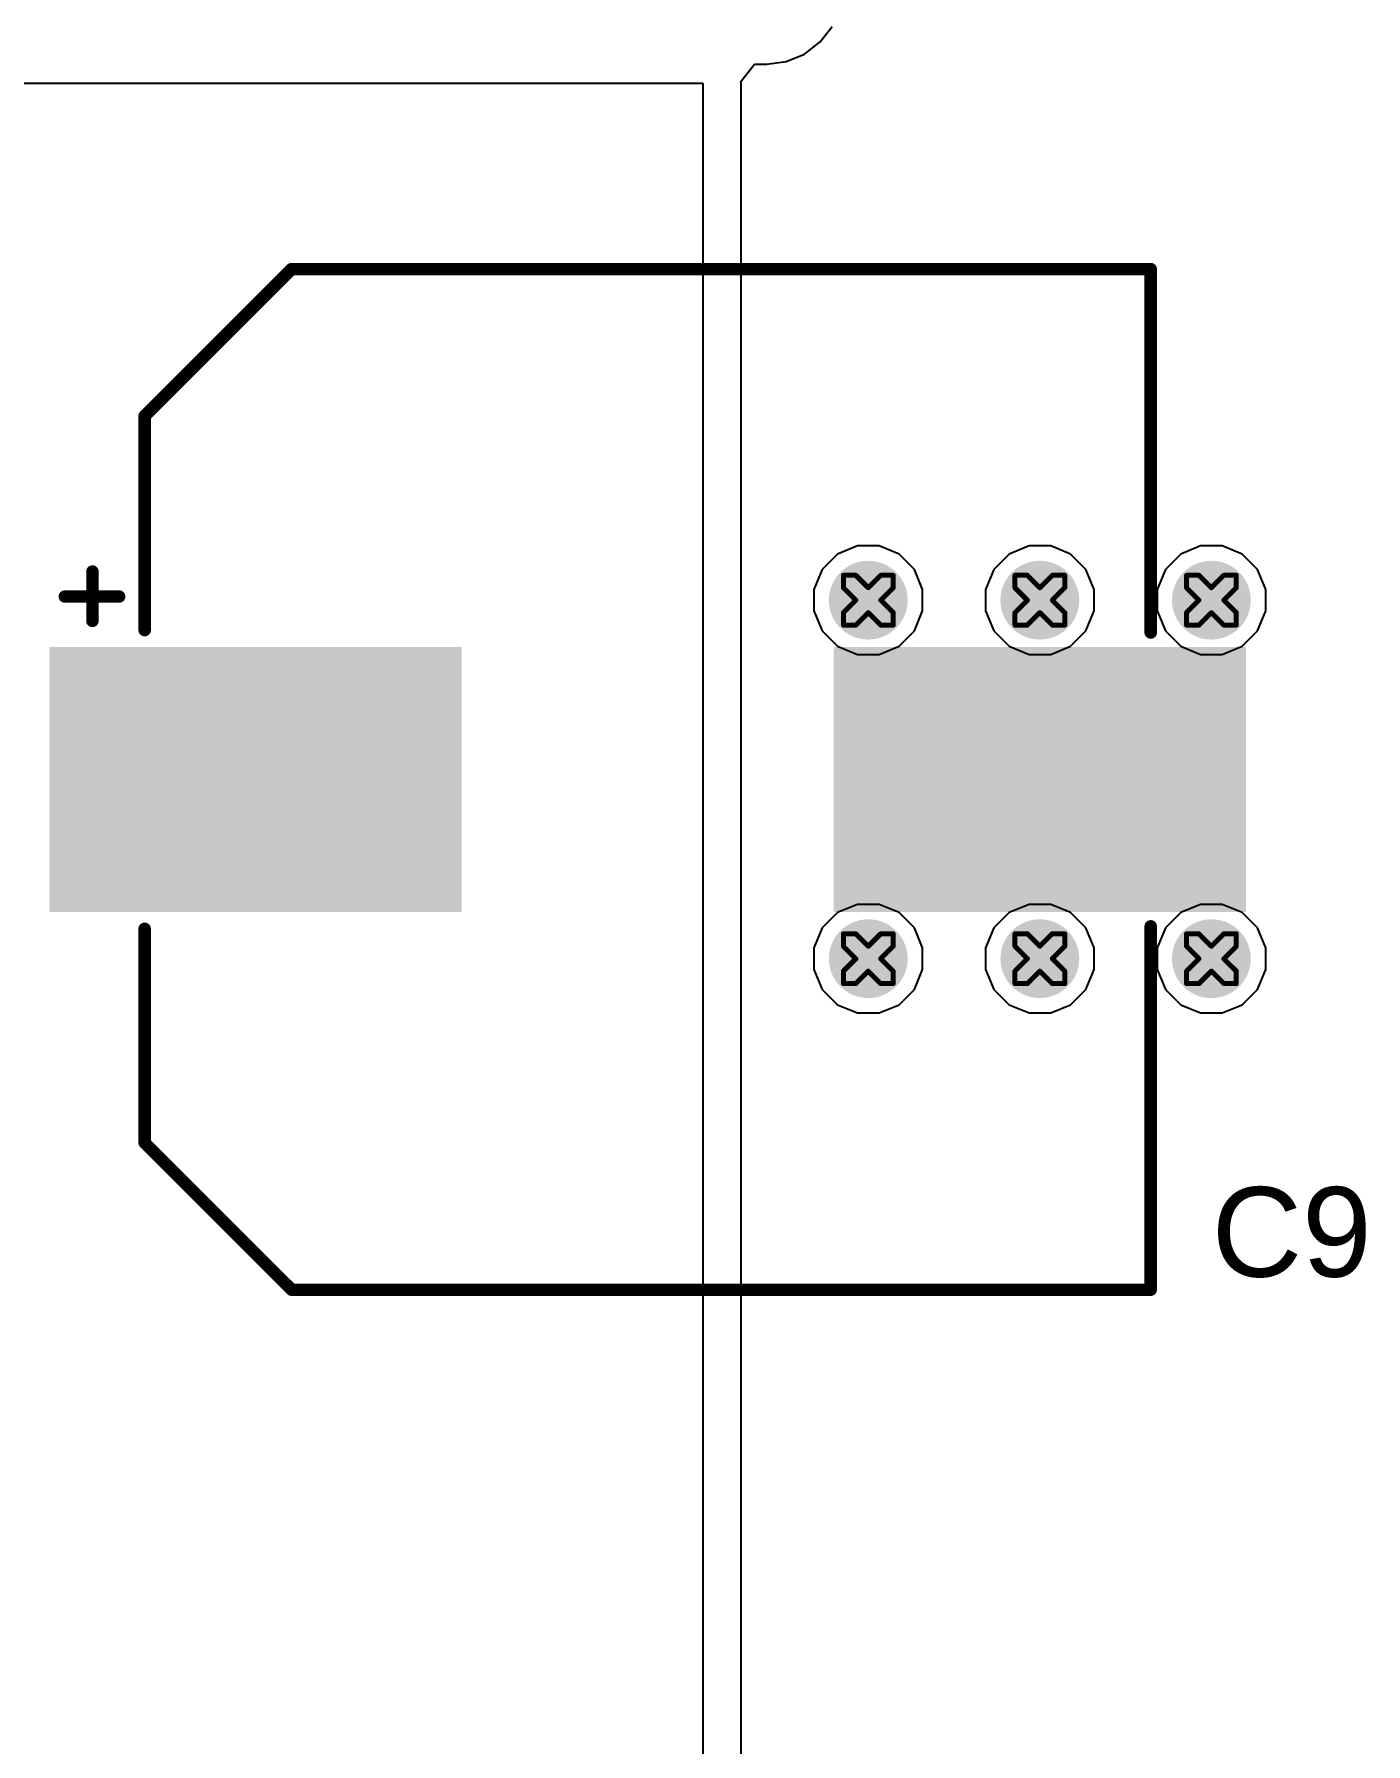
# Model space of a CAD drawing. Header units: inches. Extents: x 0 to 5379, y 0 to 5429.
# Drawn here: x 321.63 to 335.21, y 37.08 to 54.53 of the extents above; entities that cross this region are included whole.
import ezdxf

# ---------------------------------------------------------------- set-up
doc = ezdxf.new("R2010")
doc.units = ezdxf.units.IN
for name, color, linetype in [('Bottom Layer', 5, 'Continuous'), ('Bottom Solder', 6, 'Continuous'), ('Drill Drawing', 1, 'Continuous'), ('GND01', 16, 'Continuous'), ('GND02', 76, 'Continuous'), ('PWR', 156, 'Continuous'), ('SIG 01', 90, 'Continuous'), ('Top Layer', 1, 'Continuous'), ('Top Overlay', 2, 'Continuous'), ('Top Paste', 8, 'Continuous'), ('Top Solder', 216, 'Continuous'), ('Via Holes', 16, 'Continuous')]:
    doc.layers.add(name, color=color, linetype=linetype)
doc.styles.add('Arial', font='', dxfattribs={"height": 0.2})
doc.styles.get('Arial').set_extended_font_data('Arial')

# ---------------------------------------------------------------- blocks, each defined once
blk = doc.blocks.new('UCD_220_F_10__D___1093')
at = {"layer": 'Top Layer'}
for points in [[(-6, 1.25), (-2, 1.25), (-2, -1.25), (-6, -1.25)], [(2, 1.25), (6, 1.25), (6, -1.25), (2, -1.25)]]:
    blk.add_hatch(color=1, dxfattribs=at).paths.add_polyline_path(points)
at = {"layer": 'Top Paste'}
for points in [[(-6, 1.25), (-2, 1.25), (-2, -1.25), (-6, -1.25)], [(2, 1.25), (6, 1.25), (6, -1.25), (2, -1.25)]]:
    blk.add_hatch(color=8, dxfattribs=at).paths.add_polyline_path(points)
at = {"layer": 'Top Solder'}
for points in [[(-6.102, 1.352), (-1.898, 1.352), (-1.898, -1.352), (-6.102, -1.352)], [(1.898, 1.352), (6.102, 1.352), (6.102, -1.352), (1.898, -1.352)]]:
    blk.add_hatch(color=216, dxfattribs=at).paths.add_polyline_path(points)
at = {"layer": 'Top Overlay'}
for points in [[(-5.131, 3.708, 0.127, 0.127, 0), (-3.632, 5.207, 0.127, 0.127, 0)], [(-3.632, 5.207, 0.127, 0.127, 0), (5.131, 5.207, 0.127, 0.127, 0)], [(5.131, 1.499, 0.127, 0.127, 0), (5.131, 5.207, 0.127, 0.127, 0)], [(-5.131, 1.524, 0.127, 0.127, 0), (-5.131, 3.708, 0.127, 0.127, 0)], [(-5.664, 1.618, 0.127, 0.127, 0), (-5.664, 2.121, 0.127, 0.127, 0)], [(-5.946, 1.866, 0.127, 0.127, 0), (-5.392, 1.866, 0.127, 0.127, 0)], [(-5.131, -3.708, 0.127, 0.127, 0), (-5.131, -1.524, 0.127, 0.127, 0)], [(5.131, -5.207, 0.127, 0.127, 0), (5.131, -1.499, 0.127, 0.127, 0)], [(-5.131, -3.708, 0.127, 0.127, 0), (-3.632, -5.207, 0.127, 0.127, 0)], [(-3.632, -5.207, 0.127, 0.127, 0), (5.131, -5.207, 0.127, 0.127, 0)]]:
    blk.add_lwpolyline(points, format="xyseb", dxfattribs=at)
for points in [[(-3.664, 5.207, 0.0635, 0.0635, 1), (-3.6, 5.207, 0.0635, 0.0635, 1)], [(-3.664, 5.207, 0.0635, 0.0635, 1), (-3.6, 5.207, 0.0635, 0.0635, 1)], [(5.099, 5.207, 0.0635, 0.0635, 1), (5.163, 5.207, 0.0635, 0.0635, 1)], [(5.099, 5.207, 0.0635, 0.0635, 1), (5.163, 5.207, 0.0635, 0.0635, 1)], [(-5.163, 3.708, 0.0635, 0.0635, 1), (-5.099, 3.708, 0.0635, 0.0635, 1)], [(-5.163, 3.708, 0.0635, 0.0635, 1), (-5.099, 3.708, 0.0635, 0.0635, 1)], [(-5.696, 2.121, 0.0635, 0.0635, 1), (-5.632, 2.121, 0.0635, 0.0635, 1)], [(-5.977, 1.866, 0.0635, 0.0635, 1), (-5.914, 1.866, 0.0635, 0.0635, 1)], [(-5.424, 1.866, 0.0635, 0.0635, 1), (-5.36, 1.866, 0.0635, 0.0635, 1)], [(-5.696, 1.618, 0.0635, 0.0635, 1), (-5.632, 1.618, 0.0635, 0.0635, 1)], [(-5.163, 1.524, 0.0635, 0.0635, 1), (-5.099, 1.524, 0.0635, 0.0635, 1)], [(5.099, 1.499, 0.0635, 0.0635, 1), (5.163, 1.499, 0.0635, 0.0635, 1)], [(-5.163, -1.524, 0.0635, 0.0635, 1), (-5.099, -1.524, 0.0635, 0.0635, 1)], [(5.099, -1.499, 0.0635, 0.0635, 1), (5.163, -1.499, 0.0635, 0.0635, 1)], [(-5.163, -3.708, 0.0635, 0.0635, 1), (-5.099, -3.708, 0.0635, 0.0635, 1)], [(-5.163, -3.708, 0.0635, 0.0635, 1), (-5.099, -3.708, 0.0635, 0.0635, 1)], [(-3.664, -5.207, 0.0635, 0.0635, 1), (-3.6, -5.207, 0.0635, 0.0635, 1)], [(-3.664, -5.207, 0.0635, 0.0635, 1), (-3.6, -5.207, 0.0635, 0.0635, 1)], [(5.099, -5.207, 0.0635, 0.0635, 1), (5.163, -5.207, 0.0635, 0.0635, 1)], [(5.099, -5.207, 0.0635, 0.0635, 1), (5.163, -5.207, 0.0635, 0.0635, 1)]]:
    blk.add_lwpolyline(points, format="xyseb", close=True, dxfattribs=at)

msp = doc.modelspace()

# ---------------------------------------------------------------- hatches: boundary and pattern name
at = {"layer": 'Bottom Layer'}
h = msp.add_hatch(color=5, dxfattribs=at)
edge = h.paths.add_edge_path()
edge.add_arc((330.133, 48.752), 0.3, 0, 360)
h = msp.add_hatch(color=5, dxfattribs=at)
edge = h.paths.add_edge_path()
edge.add_arc((331.883, 48.752), 0.3, 0, 360)
h = msp.add_hatch(color=5, dxfattribs=at)
edge = h.paths.add_edge_path()
edge.add_arc((333.633, 48.752), 0.3, 0, 360)
h = msp.add_hatch(color=5, dxfattribs=at)
edge = h.paths.add_edge_path()
edge.add_arc((330.133, 45.094), 0.3, 0, 360)
h = msp.add_hatch(color=5, dxfattribs=at)
edge = h.paths.add_edge_path()
edge.add_arc((331.883, 45.094), 0.3, 0, 360)
h = msp.add_hatch(color=5, dxfattribs=at)
edge = h.paths.add_edge_path()
edge.add_arc((333.633, 45.094), 0.3, 0, 360)
at = {"layer": 'Bottom Solder'}
h = msp.add_hatch(color=6, dxfattribs=at)
edge = h.paths.add_edge_path()
edge.add_arc((330.133, 48.752), 0.402, 0, 360)
h = msp.add_hatch(color=6, dxfattribs=at)
edge = h.paths.add_edge_path()
edge.add_arc((331.883, 48.752), 0.402, 0, 360)
h = msp.add_hatch(color=6, dxfattribs=at)
edge = h.paths.add_edge_path()
edge.add_arc((333.633, 48.752), 0.402, 0, 360)
h = msp.add_hatch(color=6, dxfattribs=at)
edge = h.paths.add_edge_path()
edge.add_arc((330.133, 45.094), 0.402, 0, 360)
h = msp.add_hatch(color=6, dxfattribs=at)
edge = h.paths.add_edge_path()
edge.add_arc((331.883, 45.094), 0.402, 0, 360)
h = msp.add_hatch(color=6, dxfattribs=at)
edge = h.paths.add_edge_path()
edge.add_arc((333.633, 45.094), 0.402, 0, 360)
at = {"layer": 'GND01'}
h = msp.add_hatch(color=16, dxfattribs=at)
edge = h.paths.add_edge_path()
edge.add_arc((330.133, 48.752), 0.3, 0, 360)
h = msp.add_hatch(color=16, dxfattribs=at)
edge = h.paths.add_edge_path()
edge.add_arc((331.883, 48.752), 0.3, 0, 360)
h = msp.add_hatch(color=16, dxfattribs=at)
edge = h.paths.add_edge_path()
edge.add_arc((333.633, 48.752), 0.3, 0, 360)
h = msp.add_hatch(color=16, dxfattribs=at)
edge = h.paths.add_edge_path()
edge.add_arc((330.133, 45.094), 0.3, 0, 360)
h = msp.add_hatch(color=16, dxfattribs=at)
edge = h.paths.add_edge_path()
edge.add_arc((331.883, 45.094), 0.3, 0, 360)
h = msp.add_hatch(color=16, dxfattribs=at)
edge = h.paths.add_edge_path()
edge.add_arc((333.633, 45.094), 0.3, 0, 360)
at = {"layer": 'GND02'}
h = msp.add_hatch(color=76, dxfattribs=at)
edge = h.paths.add_edge_path()
edge.add_arc((330.133, 48.752), 0.3, 0, 360)
h = msp.add_hatch(color=76, dxfattribs=at)
edge = h.paths.add_edge_path()
edge.add_arc((331.883, 48.752), 0.3, 0, 360)
h = msp.add_hatch(color=76, dxfattribs=at)
edge = h.paths.add_edge_path()
edge.add_arc((333.633, 48.752), 0.3, 0, 360)
h = msp.add_hatch(color=76, dxfattribs=at)
edge = h.paths.add_edge_path()
edge.add_arc((330.133, 45.094), 0.3, 0, 360)
h = msp.add_hatch(color=76, dxfattribs=at)
edge = h.paths.add_edge_path()
edge.add_arc((331.883, 45.094), 0.3, 0, 360)
h = msp.add_hatch(color=76, dxfattribs=at)
edge = h.paths.add_edge_path()
edge.add_arc((333.633, 45.094), 0.3, 0, 360)
at = {"layer": 'PWR'}
h = msp.add_hatch(color=156, dxfattribs=at)
edge = h.paths.add_edge_path()
edge.add_arc((330.133, 48.752), 0.3, 0, 360)
h = msp.add_hatch(color=156, dxfattribs=at)
edge = h.paths.add_edge_path()
edge.add_arc((331.883, 48.752), 0.3, 0, 360)
h = msp.add_hatch(color=156, dxfattribs=at)
edge = h.paths.add_edge_path()
edge.add_arc((333.633, 48.752), 0.3, 0, 360)
h = msp.add_hatch(color=156, dxfattribs=at)
edge = h.paths.add_edge_path()
edge.add_arc((330.133, 45.094), 0.3, 0, 360)
h = msp.add_hatch(color=156, dxfattribs=at)
edge = h.paths.add_edge_path()
edge.add_arc((331.883, 45.094), 0.3, 0, 360)
h = msp.add_hatch(color=156, dxfattribs=at)
edge = h.paths.add_edge_path()
edge.add_arc((333.633, 45.094), 0.3, 0, 360)
at = {"layer": 'SIG 01'}
h = msp.add_hatch(color=90, dxfattribs=at)
edge = h.paths.add_edge_path()
edge.add_arc((330.133, 48.752), 0.3, 0, 360)
h = msp.add_hatch(color=90, dxfattribs=at)
edge = h.paths.add_edge_path()
edge.add_arc((331.883, 48.752), 0.3, 0, 360)
h = msp.add_hatch(color=90, dxfattribs=at)
edge = h.paths.add_edge_path()
edge.add_arc((333.633, 48.752), 0.3, 0, 360)
h = msp.add_hatch(color=90, dxfattribs=at)
edge = h.paths.add_edge_path()
edge.add_arc((330.133, 45.094), 0.3, 0, 360)
h = msp.add_hatch(color=90, dxfattribs=at)
edge = h.paths.add_edge_path()
edge.add_arc((331.883, 45.094), 0.3, 0, 360)
h = msp.add_hatch(color=90, dxfattribs=at)
edge = h.paths.add_edge_path()
edge.add_arc((333.633, 45.094), 0.3, 0, 360)
at = {"layer": 'Top Layer'}
h = msp.add_hatch(color=1, dxfattribs=at)
edge = h.paths.add_edge_path()
edge.add_arc((330.133, 48.752), 0.3, 0, 360)
h = msp.add_hatch(color=1, dxfattribs=at)
edge = h.paths.add_edge_path()
edge.add_arc((331.883, 48.752), 0.3, 0, 360)
h = msp.add_hatch(color=1, dxfattribs=at)
edge = h.paths.add_edge_path()
edge.add_arc((333.633, 48.752), 0.3, 0, 360)
h = msp.add_hatch(color=1, dxfattribs=at)
edge = h.paths.add_edge_path()
edge.add_arc((330.133, 45.094), 0.3, 0, 360)
h = msp.add_hatch(color=1, dxfattribs=at)
edge = h.paths.add_edge_path()
edge.add_arc((331.883, 45.094), 0.3, 0, 360)
h = msp.add_hatch(color=1, dxfattribs=at)
edge = h.paths.add_edge_path()
edge.add_arc((333.633, 45.094), 0.3, 0, 360)
at = {"layer": 'Top Solder'}
h = msp.add_hatch(color=216, dxfattribs=at)
edge = h.paths.add_edge_path()
edge.add_arc((330.133, 48.752), 0.402, 0, 360)
h = msp.add_hatch(color=216, dxfattribs=at)
edge = h.paths.add_edge_path()
edge.add_arc((331.883, 48.752), 0.402, 0, 360)
h = msp.add_hatch(color=216, dxfattribs=at)
edge = h.paths.add_edge_path()
edge.add_arc((333.633, 48.752), 0.402, 0, 360)
h = msp.add_hatch(color=216, dxfattribs=at)
edge = h.paths.add_edge_path()
edge.add_arc((330.133, 45.094), 0.402, 0, 360)
h = msp.add_hatch(color=216, dxfattribs=at)
edge = h.paths.add_edge_path()
edge.add_arc((331.883, 45.094), 0.402, 0, 360)
h = msp.add_hatch(color=216, dxfattribs=at)
edge = h.paths.add_edge_path()
edge.add_arc((333.633, 45.094), 0.402, 0, 360)
at = {"layer": 'Via Holes'}
h = msp.add_hatch(color=7, dxfattribs=at)
edge = h.paths.add_edge_path()
edge.add_arc((330.133, 48.752), 0.15, 0, 360)
h = msp.add_hatch(color=7, dxfattribs=at)
edge = h.paths.add_edge_path()
edge.add_arc((331.883, 48.752), 0.15, 0, 360)
h = msp.add_hatch(color=7, dxfattribs=at)
edge = h.paths.add_edge_path()
edge.add_arc((333.633, 48.752), 0.15, 0, 360)
h = msp.add_hatch(color=7, dxfattribs=at)
edge = h.paths.add_edge_path()
edge.add_arc((330.133, 45.094), 0.15, 0, 360)
h = msp.add_hatch(color=7, dxfattribs=at)
edge = h.paths.add_edge_path()
edge.add_arc((331.883, 45.094), 0.15, 0, 360)
h = msp.add_hatch(color=7, dxfattribs=at)
edge = h.paths.add_edge_path()
edge.add_arc((333.633, 45.094), 0.15, 0, 360)

# ---------------------------------------------------------------- linework, layer by layer
at = {"layer": 'Drill Drawing'}
for points in [[(329.879, 48.879, 0.0508, 0.0508, 0), (329.879, 49.006, 0.0508, 0.0508, 0)], [(329.879, 49.006, 0.0508, 0.0508, 0), (330.006, 49.006, 0.0508, 0.0508, 0)], [(330.006, 49.006, 0.0508, 0.0508, 0), (330.133, 48.879, 0.0508, 0.0508, 0)], [(330.133, 48.879, 0.0508, 0.0508, 0), (330.26, 49.006, 0.0508, 0.0508, 0)], [(330.26, 49.006, 0.0508, 0.0508, 0), (330.387, 49.006, 0.0508, 0.0508, 0)], [(330.387, 48.879, 0.0508, 0.0508, 0), (330.387, 49.006, 0.0508, 0.0508, 0)], [(331.629, 48.879, 0.0508, 0.0508, 0), (331.629, 49.006, 0.0508, 0.0508, 0)], [(331.629, 49.006, 0.0508, 0.0508, 0), (331.756, 49.006, 0.0508, 0.0508, 0)], [(331.756, 49.006, 0.0508, 0.0508, 0), (331.883, 48.879, 0.0508, 0.0508, 0)], [(331.883, 48.879, 0.0508, 0.0508, 0), (332.01, 49.006, 0.0508, 0.0508, 0)], [(332.01, 49.006, 0.0508, 0.0508, 0), (332.137, 49.006, 0.0508, 0.0508, 0)], [(332.137, 48.879, 0.0508, 0.0508, 0), (332.137, 49.006, 0.0508, 0.0508, 0)], [(333.379, 48.879, 0.0508, 0.0508, 0), (333.379, 49.006, 0.0508, 0.0508, 0)], [(333.379, 49.006, 0.0508, 0.0508, 0), (333.506, 49.006, 0.0508, 0.0508, 0)], [(333.506, 49.006, 0.0508, 0.0508, 0), (333.633, 48.879, 0.0508, 0.0508, 0)], [(333.633, 48.879, 0.0508, 0.0508, 0), (333.76, 49.006, 0.0508, 0.0508, 0)], [(333.76, 49.006, 0.0508, 0.0508, 0), (333.887, 49.006, 0.0508, 0.0508, 0)], [(333.887, 48.879, 0.0508, 0.0508, 0), (333.887, 49.006, 0.0508, 0.0508, 0)], [(329.879, 48.879, 0.0508, 0.0508, 0), (330.006, 48.752, 0.0508, 0.0508, 0)], [(330.26, 48.752, 0.0508, 0.0508, 0), (330.387, 48.879, 0.0508, 0.0508, 0)], [(331.629, 48.879, 0.0508, 0.0508, 0), (331.756, 48.752, 0.0508, 0.0508, 0)], [(332.01, 48.752, 0.0508, 0.0508, 0), (332.137, 48.879, 0.0508, 0.0508, 0)], [(333.379, 48.879, 0.0508, 0.0508, 0), (333.506, 48.752, 0.0508, 0.0508, 0)], [(333.76, 48.752, 0.0508, 0.0508, 0), (333.887, 48.879, 0.0508, 0.0508, 0)], [(329.879, 48.625, 0.0508, 0.0508, 0), (330.006, 48.752, 0.0508, 0.0508, 0)], [(330.26, 48.752, 0.0508, 0.0508, 0), (330.387, 48.625, 0.0508, 0.0508, 0)], [(331.629, 48.625, 0.0508, 0.0508, 0), (331.756, 48.752, 0.0508, 0.0508, 0)], [(332.01, 48.752, 0.0508, 0.0508, 0), (332.137, 48.625, 0.0508, 0.0508, 0)], [(333.379, 48.625, 0.0508, 0.0508, 0), (333.506, 48.752, 0.0508, 0.0508, 0)], [(333.76, 48.752, 0.0508, 0.0508, 0), (333.887, 48.625, 0.0508, 0.0508, 0)], [(329.879, 48.498, 0.0508, 0.0508, 0), (329.879, 48.625, 0.0508, 0.0508, 0)], [(329.879, 48.498, 0.0508, 0.0508, 0), (330.006, 48.498, 0.0508, 0.0508, 0)], [(330.006, 48.498, 0.0508, 0.0508, 0), (330.133, 48.625, 0.0508, 0.0508, 0)], [(330.133, 48.625, 0.0508, 0.0508, 0), (330.26, 48.498, 0.0508, 0.0508, 0)], [(330.26, 48.498, 0.0508, 0.0508, 0), (330.387, 48.498, 0.0508, 0.0508, 0)], [(330.387, 48.498, 0.0508, 0.0508, 0), (330.387, 48.625, 0.0508, 0.0508, 0)], [(331.629, 48.498, 0.0508, 0.0508, 0), (331.629, 48.625, 0.0508, 0.0508, 0)], [(331.629, 48.498, 0.0508, 0.0508, 0), (331.756, 48.498, 0.0508, 0.0508, 0)], [(331.756, 48.498, 0.0508, 0.0508, 0), (331.883, 48.625, 0.0508, 0.0508, 0)], [(331.883, 48.625, 0.0508, 0.0508, 0), (332.01, 48.498, 0.0508, 0.0508, 0)], [(332.01, 48.498, 0.0508, 0.0508, 0), (332.137, 48.498, 0.0508, 0.0508, 0)], [(332.137, 48.498, 0.0508, 0.0508, 0), (332.137, 48.625, 0.0508, 0.0508, 0)], [(333.379, 48.498, 0.0508, 0.0508, 0), (333.379, 48.625, 0.0508, 0.0508, 0)], [(333.379, 48.498, 0.0508, 0.0508, 0), (333.506, 48.498, 0.0508, 0.0508, 0)], [(333.506, 48.498, 0.0508, 0.0508, 0), (333.633, 48.625, 0.0508, 0.0508, 0)], [(333.633, 48.625, 0.0508, 0.0508, 0), (333.76, 48.498, 0.0508, 0.0508, 0)], [(333.76, 48.498, 0.0508, 0.0508, 0), (333.887, 48.498, 0.0508, 0.0508, 0)], [(333.887, 48.498, 0.0508, 0.0508, 0), (333.887, 48.625, 0.0508, 0.0508, 0)], [(329.879, 45.221, 0.0508, 0.0508, 0), (329.879, 45.348, 0.0508, 0.0508, 0)], [(329.879, 45.348, 0.0508, 0.0508, 0), (330.006, 45.348, 0.0508, 0.0508, 0)], [(330.006, 45.348, 0.0508, 0.0508, 0), (330.133, 45.221, 0.0508, 0.0508, 0)], [(330.133, 45.221, 0.0508, 0.0508, 0), (330.26, 45.348, 0.0508, 0.0508, 0)], [(330.26, 45.348, 0.0508, 0.0508, 0), (330.387, 45.348, 0.0508, 0.0508, 0)], [(330.387, 45.221, 0.0508, 0.0508, 0), (330.387, 45.348, 0.0508, 0.0508, 0)], [(331.629, 45.221, 0.0508, 0.0508, 0), (331.629, 45.348, 0.0508, 0.0508, 0)], [(331.629, 45.348, 0.0508, 0.0508, 0), (331.756, 45.348, 0.0508, 0.0508, 0)], [(331.756, 45.348, 0.0508, 0.0508, 0), (331.883, 45.221, 0.0508, 0.0508, 0)], [(331.883, 45.221, 0.0508, 0.0508, 0), (332.01, 45.348, 0.0508, 0.0508, 0)], [(332.01, 45.348, 0.0508, 0.0508, 0), (332.137, 45.348, 0.0508, 0.0508, 0)], [(332.137, 45.221, 0.0508, 0.0508, 0), (332.137, 45.348, 0.0508, 0.0508, 0)], [(333.379, 45.221, 0.0508, 0.0508, 0), (333.379, 45.348, 0.0508, 0.0508, 0)], [(333.379, 45.348, 0.0508, 0.0508, 0), (333.506, 45.348, 0.0508, 0.0508, 0)], [(333.506, 45.348, 0.0508, 0.0508, 0), (333.633, 45.221, 0.0508, 0.0508, 0)], [(333.633, 45.221, 0.0508, 0.0508, 0), (333.76, 45.348, 0.0508, 0.0508, 0)], [(333.76, 45.348, 0.0508, 0.0508, 0), (333.887, 45.348, 0.0508, 0.0508, 0)], [(333.887, 45.221, 0.0508, 0.0508, 0), (333.887, 45.348, 0.0508, 0.0508, 0)], [(329.879, 45.221, 0.0508, 0.0508, 0), (330.006, 45.094, 0.0508, 0.0508, 0)], [(330.26, 45.094, 0.0508, 0.0508, 0), (330.387, 45.221, 0.0508, 0.0508, 0)], [(331.629, 45.221, 0.0508, 0.0508, 0), (331.756, 45.094, 0.0508, 0.0508, 0)], [(332.01, 45.094, 0.0508, 0.0508, 0), (332.137, 45.221, 0.0508, 0.0508, 0)], [(333.379, 45.221, 0.0508, 0.0508, 0), (333.506, 45.094, 0.0508, 0.0508, 0)], [(333.76, 45.094, 0.0508, 0.0508, 0), (333.887, 45.221, 0.0508, 0.0508, 0)], [(329.879, 44.967, 0.0508, 0.0508, 0), (330.006, 45.094, 0.0508, 0.0508, 0)], [(330.26, 45.094, 0.0508, 0.0508, 0), (330.387, 44.967, 0.0508, 0.0508, 0)], [(331.629, 44.967, 0.0508, 0.0508, 0), (331.756, 45.094, 0.0508, 0.0508, 0)], [(332.01, 45.094, 0.0508, 0.0508, 0), (332.137, 44.967, 0.0508, 0.0508, 0)], [(333.379, 44.967, 0.0508, 0.0508, 0), (333.506, 45.094, 0.0508, 0.0508, 0)], [(333.76, 45.094, 0.0508, 0.0508, 0), (333.887, 44.967, 0.0508, 0.0508, 0)], [(329.879, 44.84, 0.0508, 0.0508, 0), (329.879, 44.967, 0.0508, 0.0508, 0)], [(329.879, 44.84, 0.0508, 0.0508, 0), (330.006, 44.84, 0.0508, 0.0508, 0)], [(330.006, 44.84, 0.0508, 0.0508, 0), (330.133, 44.967, 0.0508, 0.0508, 0)], [(330.133, 44.967, 0.0508, 0.0508, 0), (330.26, 44.84, 0.0508, 0.0508, 0)], [(330.26, 44.84, 0.0508, 0.0508, 0), (330.387, 44.84, 0.0508, 0.0508, 0)], [(330.387, 44.84, 0.0508, 0.0508, 0), (330.387, 44.967, 0.0508, 0.0508, 0)], [(331.629, 44.84, 0.0508, 0.0508, 0), (331.629, 44.967, 0.0508, 0.0508, 0)], [(331.629, 44.84, 0.0508, 0.0508, 0), (331.756, 44.84, 0.0508, 0.0508, 0)], [(331.756, 44.84, 0.0508, 0.0508, 0), (331.883, 44.967, 0.0508, 0.0508, 0)], [(331.883, 44.967, 0.0508, 0.0508, 0), (332.01, 44.84, 0.0508, 0.0508, 0)], [(332.01, 44.84, 0.0508, 0.0508, 0), (332.137, 44.84, 0.0508, 0.0508, 0)], [(332.137, 44.84, 0.0508, 0.0508, 0), (332.137, 44.967, 0.0508, 0.0508, 0)], [(333.379, 44.84, 0.0508, 0.0508, 0), (333.379, 44.967, 0.0508, 0.0508, 0)], [(333.379, 44.84, 0.0508, 0.0508, 0), (333.506, 44.84, 0.0508, 0.0508, 0)], [(333.506, 44.84, 0.0508, 0.0508, 0), (333.633, 44.967, 0.0508, 0.0508, 0)], [(333.633, 44.967, 0.0508, 0.0508, 0), (333.76, 44.84, 0.0508, 0.0508, 0)], [(333.76, 44.84, 0.0508, 0.0508, 0), (333.887, 44.84, 0.0508, 0.0508, 0)], [(333.887, 44.84, 0.0508, 0.0508, 0), (333.887, 44.967, 0.0508, 0.0508, 0)]]:
    msp.add_lwpolyline(points, format="xyseb", dxfattribs=at)
for points in [[(329.867, 49.006, 0.0254, 0.0254, 1), (329.892, 49.006, 0.0254, 0.0254, 1)], [(329.867, 49.006, 0.0254, 0.0254, 1), (329.892, 49.006, 0.0254, 0.0254, 1)], [(329.994, 49.006, 0.0254, 0.0254, 1), (330.019, 49.006, 0.0254, 0.0254, 1)], [(329.994, 49.006, 0.0254, 0.0254, 1), (330.019, 49.006, 0.0254, 0.0254, 1)], [(330.248, 49.006, 0.0254, 0.0254, 1), (330.273, 49.006, 0.0254, 0.0254, 1)], [(330.248, 49.006, 0.0254, 0.0254, 1), (330.273, 49.006, 0.0254, 0.0254, 1)], [(330.375, 49.006, 0.0254, 0.0254, 1), (330.4, 49.006, 0.0254, 0.0254, 1)], [(330.375, 49.006, 0.0254, 0.0254, 1), (330.4, 49.006, 0.0254, 0.0254, 1)], [(331.617, 49.006, 0.0254, 0.0254, 1), (331.642, 49.006, 0.0254, 0.0254, 1)], [(331.617, 49.006, 0.0254, 0.0254, 1), (331.642, 49.006, 0.0254, 0.0254, 1)], [(331.744, 49.006, 0.0254, 0.0254, 1), (331.769, 49.006, 0.0254, 0.0254, 1)], [(331.744, 49.006, 0.0254, 0.0254, 1), (331.769, 49.006, 0.0254, 0.0254, 1)], [(331.998, 49.006, 0.0254, 0.0254, 1), (332.023, 49.006, 0.0254, 0.0254, 1)], [(331.998, 49.006, 0.0254, 0.0254, 1), (332.023, 49.006, 0.0254, 0.0254, 1)], [(332.125, 49.006, 0.0254, 0.0254, 1), (332.15, 49.006, 0.0254, 0.0254, 1)], [(332.125, 49.006, 0.0254, 0.0254, 1), (332.15, 49.006, 0.0254, 0.0254, 1)], [(333.367, 49.006, 0.0254, 0.0254, 1), (333.392, 49.006, 0.0254, 0.0254, 1)], [(333.367, 49.006, 0.0254, 0.0254, 1), (333.392, 49.006, 0.0254, 0.0254, 1)], [(333.494, 49.006, 0.0254, 0.0254, 1), (333.519, 49.006, 0.0254, 0.0254, 1)], [(333.494, 49.006, 0.0254, 0.0254, 1), (333.519, 49.006, 0.0254, 0.0254, 1)], [(333.748, 49.006, 0.0254, 0.0254, 1), (333.773, 49.006, 0.0254, 0.0254, 1)], [(333.748, 49.006, 0.0254, 0.0254, 1), (333.773, 49.006, 0.0254, 0.0254, 1)], [(333.875, 49.006, 0.0254, 0.0254, 1), (333.9, 49.006, 0.0254, 0.0254, 1)], [(333.875, 49.006, 0.0254, 0.0254, 1), (333.9, 49.006, 0.0254, 0.0254, 1)], [(329.867, 48.879, 0.0254, 0.0254, 1), (329.892, 48.879, 0.0254, 0.0254, 1)], [(329.867, 48.879, 0.0254, 0.0254, 1), (329.892, 48.879, 0.0254, 0.0254, 1)], [(330.121, 48.879, 0.0254, 0.0254, 1), (330.146, 48.879, 0.0254, 0.0254, 1)], [(330.121, 48.879, 0.0254, 0.0254, 1), (330.146, 48.879, 0.0254, 0.0254, 1)], [(330.375, 48.879, 0.0254, 0.0254, 1), (330.4, 48.879, 0.0254, 0.0254, 1)], [(330.375, 48.879, 0.0254, 0.0254, 1), (330.4, 48.879, 0.0254, 0.0254, 1)], [(331.617, 48.879, 0.0254, 0.0254, 1), (331.642, 48.879, 0.0254, 0.0254, 1)], [(331.617, 48.879, 0.0254, 0.0254, 1), (331.642, 48.879, 0.0254, 0.0254, 1)], [(331.871, 48.879, 0.0254, 0.0254, 1), (331.896, 48.879, 0.0254, 0.0254, 1)], [(331.871, 48.879, 0.0254, 0.0254, 1), (331.896, 48.879, 0.0254, 0.0254, 1)], [(332.125, 48.879, 0.0254, 0.0254, 1), (332.15, 48.879, 0.0254, 0.0254, 1)], [(332.125, 48.879, 0.0254, 0.0254, 1), (332.15, 48.879, 0.0254, 0.0254, 1)], [(333.367, 48.879, 0.0254, 0.0254, 1), (333.392, 48.879, 0.0254, 0.0254, 1)], [(333.367, 48.879, 0.0254, 0.0254, 1), (333.392, 48.879, 0.0254, 0.0254, 1)], [(333.621, 48.879, 0.0254, 0.0254, 1), (333.646, 48.879, 0.0254, 0.0254, 1)], [(333.621, 48.879, 0.0254, 0.0254, 1), (333.646, 48.879, 0.0254, 0.0254, 1)], [(333.875, 48.879, 0.0254, 0.0254, 1), (333.9, 48.879, 0.0254, 0.0254, 1)], [(333.875, 48.879, 0.0254, 0.0254, 1), (333.9, 48.879, 0.0254, 0.0254, 1)], [(329.994, 48.752, 0.0254, 0.0254, 1), (330.019, 48.752, 0.0254, 0.0254, 1)], [(329.994, 48.752, 0.0254, 0.0254, 1), (330.019, 48.752, 0.0254, 0.0254, 1)], [(330.248, 48.752, 0.0254, 0.0254, 1), (330.273, 48.752, 0.0254, 0.0254, 1)], [(330.248, 48.752, 0.0254, 0.0254, 1), (330.273, 48.752, 0.0254, 0.0254, 1)], [(331.744, 48.752, 0.0254, 0.0254, 1), (331.769, 48.752, 0.0254, 0.0254, 1)], [(331.744, 48.752, 0.0254, 0.0254, 1), (331.769, 48.752, 0.0254, 0.0254, 1)], [(331.998, 48.752, 0.0254, 0.0254, 1), (332.023, 48.752, 0.0254, 0.0254, 1)], [(331.998, 48.752, 0.0254, 0.0254, 1), (332.023, 48.752, 0.0254, 0.0254, 1)], [(333.494, 48.752, 0.0254, 0.0254, 1), (333.519, 48.752, 0.0254, 0.0254, 1)], [(333.494, 48.752, 0.0254, 0.0254, 1), (333.519, 48.752, 0.0254, 0.0254, 1)], [(333.748, 48.752, 0.0254, 0.0254, 1), (333.773, 48.752, 0.0254, 0.0254, 1)], [(333.748, 48.752, 0.0254, 0.0254, 1), (333.773, 48.752, 0.0254, 0.0254, 1)], [(329.867, 48.625, 0.0254, 0.0254, 1), (329.892, 48.625, 0.0254, 0.0254, 1)], [(329.867, 48.625, 0.0254, 0.0254, 1), (329.892, 48.625, 0.0254, 0.0254, 1)], [(329.867, 48.498, 0.0254, 0.0254, 1), (329.892, 48.498, 0.0254, 0.0254, 1)], [(329.867, 48.498, 0.0254, 0.0254, 1), (329.892, 48.498, 0.0254, 0.0254, 1)], [(329.994, 48.498, 0.0254, 0.0254, 1), (330.019, 48.498, 0.0254, 0.0254, 1)], [(329.994, 48.498, 0.0254, 0.0254, 1), (330.019, 48.498, 0.0254, 0.0254, 1)], [(330.121, 48.625, 0.0254, 0.0254, 1), (330.146, 48.625, 0.0254, 0.0254, 1)], [(330.121, 48.625, 0.0254, 0.0254, 1), (330.146, 48.625, 0.0254, 0.0254, 1)], [(330.248, 48.498, 0.0254, 0.0254, 1), (330.273, 48.498, 0.0254, 0.0254, 1)], [(330.248, 48.498, 0.0254, 0.0254, 1), (330.273, 48.498, 0.0254, 0.0254, 1)], [(330.375, 48.625, 0.0254, 0.0254, 1), (330.4, 48.625, 0.0254, 0.0254, 1)], [(330.375, 48.625, 0.0254, 0.0254, 1), (330.4, 48.625, 0.0254, 0.0254, 1)], [(330.375, 48.498, 0.0254, 0.0254, 1), (330.4, 48.498, 0.0254, 0.0254, 1)], [(330.375, 48.498, 0.0254, 0.0254, 1), (330.4, 48.498, 0.0254, 0.0254, 1)], [(331.617, 48.625, 0.0254, 0.0254, 1), (331.642, 48.625, 0.0254, 0.0254, 1)], [(331.617, 48.625, 0.0254, 0.0254, 1), (331.642, 48.625, 0.0254, 0.0254, 1)], [(331.617, 48.498, 0.0254, 0.0254, 1), (331.642, 48.498, 0.0254, 0.0254, 1)], [(331.617, 48.498, 0.0254, 0.0254, 1), (331.642, 48.498, 0.0254, 0.0254, 1)], [(331.744, 48.498, 0.0254, 0.0254, 1), (331.769, 48.498, 0.0254, 0.0254, 1)], [(331.744, 48.498, 0.0254, 0.0254, 1), (331.769, 48.498, 0.0254, 0.0254, 1)], [(331.871, 48.625, 0.0254, 0.0254, 1), (331.896, 48.625, 0.0254, 0.0254, 1)], [(331.871, 48.625, 0.0254, 0.0254, 1), (331.896, 48.625, 0.0254, 0.0254, 1)], [(331.998, 48.498, 0.0254, 0.0254, 1), (332.023, 48.498, 0.0254, 0.0254, 1)], [(331.998, 48.498, 0.0254, 0.0254, 1), (332.023, 48.498, 0.0254, 0.0254, 1)], [(332.125, 48.625, 0.0254, 0.0254, 1), (332.15, 48.625, 0.0254, 0.0254, 1)], [(332.125, 48.625, 0.0254, 0.0254, 1), (332.15, 48.625, 0.0254, 0.0254, 1)], [(332.125, 48.498, 0.0254, 0.0254, 1), (332.15, 48.498, 0.0254, 0.0254, 1)], [(332.125, 48.498, 0.0254, 0.0254, 1), (332.15, 48.498, 0.0254, 0.0254, 1)], [(333.367, 48.625, 0.0254, 0.0254, 1), (333.392, 48.625, 0.0254, 0.0254, 1)], [(333.367, 48.625, 0.0254, 0.0254, 1), (333.392, 48.625, 0.0254, 0.0254, 1)], [(333.367, 48.498, 0.0254, 0.0254, 1), (333.392, 48.498, 0.0254, 0.0254, 1)], [(333.367, 48.498, 0.0254, 0.0254, 1), (333.392, 48.498, 0.0254, 0.0254, 1)], [(333.494, 48.498, 0.0254, 0.0254, 1), (333.519, 48.498, 0.0254, 0.0254, 1)], [(333.494, 48.498, 0.0254, 0.0254, 1), (333.519, 48.498, 0.0254, 0.0254, 1)], [(333.621, 48.625, 0.0254, 0.0254, 1), (333.646, 48.625, 0.0254, 0.0254, 1)], [(333.621, 48.625, 0.0254, 0.0254, 1), (333.646, 48.625, 0.0254, 0.0254, 1)], [(333.748, 48.498, 0.0254, 0.0254, 1), (333.773, 48.498, 0.0254, 0.0254, 1)], [(333.748, 48.498, 0.0254, 0.0254, 1), (333.773, 48.498, 0.0254, 0.0254, 1)], [(333.875, 48.625, 0.0254, 0.0254, 1), (333.9, 48.625, 0.0254, 0.0254, 1)], [(333.875, 48.625, 0.0254, 0.0254, 1), (333.9, 48.625, 0.0254, 0.0254, 1)], [(333.875, 48.498, 0.0254, 0.0254, 1), (333.9, 48.498, 0.0254, 0.0254, 1)], [(333.875, 48.498, 0.0254, 0.0254, 1), (333.9, 48.498, 0.0254, 0.0254, 1)], [(329.867, 45.348, 0.0254, 0.0254, 1), (329.892, 45.348, 0.0254, 0.0254, 1)], [(329.867, 45.348, 0.0254, 0.0254, 1), (329.892, 45.348, 0.0254, 0.0254, 1)], [(329.994, 45.348, 0.0254, 0.0254, 1), (330.019, 45.348, 0.0254, 0.0254, 1)], [(329.994, 45.348, 0.0254, 0.0254, 1), (330.019, 45.348, 0.0254, 0.0254, 1)], [(330.248, 45.348, 0.0254, 0.0254, 1), (330.273, 45.348, 0.0254, 0.0254, 1)], [(330.248, 45.348, 0.0254, 0.0254, 1), (330.273, 45.348, 0.0254, 0.0254, 1)], [(330.375, 45.348, 0.0254, 0.0254, 1), (330.4, 45.348, 0.0254, 0.0254, 1)], [(330.375, 45.348, 0.0254, 0.0254, 1), (330.4, 45.348, 0.0254, 0.0254, 1)], [(331.617, 45.348, 0.0254, 0.0254, 1), (331.642, 45.348, 0.0254, 0.0254, 1)], [(331.617, 45.348, 0.0254, 0.0254, 1), (331.642, 45.348, 0.0254, 0.0254, 1)], [(331.744, 45.348, 0.0254, 0.0254, 1), (331.769, 45.348, 0.0254, 0.0254, 1)], [(331.744, 45.348, 0.0254, 0.0254, 1), (331.769, 45.348, 0.0254, 0.0254, 1)], [(331.998, 45.348, 0.0254, 0.0254, 1), (332.023, 45.348, 0.0254, 0.0254, 1)], [(331.998, 45.348, 0.0254, 0.0254, 1), (332.023, 45.348, 0.0254, 0.0254, 1)], [(332.125, 45.348, 0.0254, 0.0254, 1), (332.15, 45.348, 0.0254, 0.0254, 1)], [(332.125, 45.348, 0.0254, 0.0254, 1), (332.15, 45.348, 0.0254, 0.0254, 1)], [(333.367, 45.348, 0.0254, 0.0254, 1), (333.392, 45.348, 0.0254, 0.0254, 1)], [(333.367, 45.348, 0.0254, 0.0254, 1), (333.392, 45.348, 0.0254, 0.0254, 1)], [(333.494, 45.348, 0.0254, 0.0254, 1), (333.519, 45.348, 0.0254, 0.0254, 1)], [(333.494, 45.348, 0.0254, 0.0254, 1), (333.519, 45.348, 0.0254, 0.0254, 1)], [(333.748, 45.348, 0.0254, 0.0254, 1), (333.773, 45.348, 0.0254, 0.0254, 1)], [(333.748, 45.348, 0.0254, 0.0254, 1), (333.773, 45.348, 0.0254, 0.0254, 1)], [(333.875, 45.348, 0.0254, 0.0254, 1), (333.9, 45.348, 0.0254, 0.0254, 1)], [(333.875, 45.348, 0.0254, 0.0254, 1), (333.9, 45.348, 0.0254, 0.0254, 1)], [(329.867, 45.221, 0.0254, 0.0254, 1), (329.892, 45.221, 0.0254, 0.0254, 1)], [(329.867, 45.221, 0.0254, 0.0254, 1), (329.892, 45.221, 0.0254, 0.0254, 1)], [(330.121, 45.221, 0.0254, 0.0254, 1), (330.146, 45.221, 0.0254, 0.0254, 1)], [(330.121, 45.221, 0.0254, 0.0254, 1), (330.146, 45.221, 0.0254, 0.0254, 1)], [(330.375, 45.221, 0.0254, 0.0254, 1), (330.4, 45.221, 0.0254, 0.0254, 1)], [(330.375, 45.221, 0.0254, 0.0254, 1), (330.4, 45.221, 0.0254, 0.0254, 1)], [(331.617, 45.221, 0.0254, 0.0254, 1), (331.642, 45.221, 0.0254, 0.0254, 1)], [(331.617, 45.221, 0.0254, 0.0254, 1), (331.642, 45.221, 0.0254, 0.0254, 1)], [(331.871, 45.221, 0.0254, 0.0254, 1), (331.896, 45.221, 0.0254, 0.0254, 1)], [(331.871, 45.221, 0.0254, 0.0254, 1), (331.896, 45.221, 0.0254, 0.0254, 1)], [(332.125, 45.221, 0.0254, 0.0254, 1), (332.15, 45.221, 0.0254, 0.0254, 1)], [(332.125, 45.221, 0.0254, 0.0254, 1), (332.15, 45.221, 0.0254, 0.0254, 1)], [(333.367, 45.221, 0.0254, 0.0254, 1), (333.392, 45.221, 0.0254, 0.0254, 1)], [(333.367, 45.221, 0.0254, 0.0254, 1), (333.392, 45.221, 0.0254, 0.0254, 1)], [(333.621, 45.221, 0.0254, 0.0254, 1), (333.646, 45.221, 0.0254, 0.0254, 1)], [(333.621, 45.221, 0.0254, 0.0254, 1), (333.646, 45.221, 0.0254, 0.0254, 1)], [(333.875, 45.221, 0.0254, 0.0254, 1), (333.9, 45.221, 0.0254, 0.0254, 1)], [(333.875, 45.221, 0.0254, 0.0254, 1), (333.9, 45.221, 0.0254, 0.0254, 1)], [(329.994, 45.094, 0.0254, 0.0254, 1), (330.019, 45.094, 0.0254, 0.0254, 1)], [(329.994, 45.094, 0.0254, 0.0254, 1), (330.019, 45.094, 0.0254, 0.0254, 1)], [(330.248, 45.094, 0.0254, 0.0254, 1), (330.273, 45.094, 0.0254, 0.0254, 1)], [(330.248, 45.094, 0.0254, 0.0254, 1), (330.273, 45.094, 0.0254, 0.0254, 1)], [(331.744, 45.094, 0.0254, 0.0254, 1), (331.769, 45.094, 0.0254, 0.0254, 1)], [(331.744, 45.094, 0.0254, 0.0254, 1), (331.769, 45.094, 0.0254, 0.0254, 1)], [(331.998, 45.094, 0.0254, 0.0254, 1), (332.023, 45.094, 0.0254, 0.0254, 1)], [(331.998, 45.094, 0.0254, 0.0254, 1), (332.023, 45.094, 0.0254, 0.0254, 1)], [(333.494, 45.094, 0.0254, 0.0254, 1), (333.519, 45.094, 0.0254, 0.0254, 1)], [(333.494, 45.094, 0.0254, 0.0254, 1), (333.519, 45.094, 0.0254, 0.0254, 1)], [(333.748, 45.094, 0.0254, 0.0254, 1), (333.773, 45.094, 0.0254, 0.0254, 1)], [(333.748, 45.094, 0.0254, 0.0254, 1), (333.773, 45.094, 0.0254, 0.0254, 1)], [(329.867, 44.967, 0.0254, 0.0254, 1), (329.892, 44.967, 0.0254, 0.0254, 1)], [(329.867, 44.967, 0.0254, 0.0254, 1), (329.892, 44.967, 0.0254, 0.0254, 1)], [(329.867, 44.84, 0.0254, 0.0254, 1), (329.892, 44.84, 0.0254, 0.0254, 1)], [(329.867, 44.84, 0.0254, 0.0254, 1), (329.892, 44.84, 0.0254, 0.0254, 1)], [(329.994, 44.84, 0.0254, 0.0254, 1), (330.019, 44.84, 0.0254, 0.0254, 1)], [(329.994, 44.84, 0.0254, 0.0254, 1), (330.019, 44.84, 0.0254, 0.0254, 1)], [(330.121, 44.967, 0.0254, 0.0254, 1), (330.146, 44.967, 0.0254, 0.0254, 1)], [(330.121, 44.967, 0.0254, 0.0254, 1), (330.146, 44.967, 0.0254, 0.0254, 1)], [(330.248, 44.84, 0.0254, 0.0254, 1), (330.273, 44.84, 0.0254, 0.0254, 1)], [(330.248, 44.84, 0.0254, 0.0254, 1), (330.273, 44.84, 0.0254, 0.0254, 1)], [(330.375, 44.967, 0.0254, 0.0254, 1), (330.4, 44.967, 0.0254, 0.0254, 1)], [(330.375, 44.967, 0.0254, 0.0254, 1), (330.4, 44.967, 0.0254, 0.0254, 1)], [(330.375, 44.84, 0.0254, 0.0254, 1), (330.4, 44.84, 0.0254, 0.0254, 1)], [(330.375, 44.84, 0.0254, 0.0254, 1), (330.4, 44.84, 0.0254, 0.0254, 1)], [(331.617, 44.967, 0.0254, 0.0254, 1), (331.642, 44.967, 0.0254, 0.0254, 1)], [(331.617, 44.967, 0.0254, 0.0254, 1), (331.642, 44.967, 0.0254, 0.0254, 1)], [(331.617, 44.84, 0.0254, 0.0254, 1), (331.642, 44.84, 0.0254, 0.0254, 1)], [(331.617, 44.84, 0.0254, 0.0254, 1), (331.642, 44.84, 0.0254, 0.0254, 1)], [(331.744, 44.84, 0.0254, 0.0254, 1), (331.769, 44.84, 0.0254, 0.0254, 1)], [(331.744, 44.84, 0.0254, 0.0254, 1), (331.769, 44.84, 0.0254, 0.0254, 1)], [(331.871, 44.967, 0.0254, 0.0254, 1), (331.896, 44.967, 0.0254, 0.0254, 1)], [(331.871, 44.967, 0.0254, 0.0254, 1), (331.896, 44.967, 0.0254, 0.0254, 1)], [(331.998, 44.84, 0.0254, 0.0254, 1), (332.023, 44.84, 0.0254, 0.0254, 1)], [(331.998, 44.84, 0.0254, 0.0254, 1), (332.023, 44.84, 0.0254, 0.0254, 1)], [(332.125, 44.967, 0.0254, 0.0254, 1), (332.15, 44.967, 0.0254, 0.0254, 1)], [(332.125, 44.967, 0.0254, 0.0254, 1), (332.15, 44.967, 0.0254, 0.0254, 1)], [(332.125, 44.84, 0.0254, 0.0254, 1), (332.15, 44.84, 0.0254, 0.0254, 1)], [(332.125, 44.84, 0.0254, 0.0254, 1), (332.15, 44.84, 0.0254, 0.0254, 1)], [(333.367, 44.967, 0.0254, 0.0254, 1), (333.392, 44.967, 0.0254, 0.0254, 1)], [(333.367, 44.967, 0.0254, 0.0254, 1), (333.392, 44.967, 0.0254, 0.0254, 1)], [(333.367, 44.84, 0.0254, 0.0254, 1), (333.392, 44.84, 0.0254, 0.0254, 1)], [(333.367, 44.84, 0.0254, 0.0254, 1), (333.392, 44.84, 0.0254, 0.0254, 1)], [(333.494, 44.84, 0.0254, 0.0254, 1), (333.519, 44.84, 0.0254, 0.0254, 1)], [(333.494, 44.84, 0.0254, 0.0254, 1), (333.519, 44.84, 0.0254, 0.0254, 1)], [(333.621, 44.967, 0.0254, 0.0254, 1), (333.646, 44.967, 0.0254, 0.0254, 1)], [(333.621, 44.967, 0.0254, 0.0254, 1), (333.646, 44.967, 0.0254, 0.0254, 1)], [(333.748, 44.84, 0.0254, 0.0254, 1), (333.773, 44.84, 0.0254, 0.0254, 1)], [(333.748, 44.84, 0.0254, 0.0254, 1), (333.773, 44.84, 0.0254, 0.0254, 1)], [(333.875, 44.967, 0.0254, 0.0254, 1), (333.9, 44.967, 0.0254, 0.0254, 1)], [(333.875, 44.967, 0.0254, 0.0254, 1), (333.9, 44.967, 0.0254, 0.0254, 1)], [(333.875, 44.84, 0.0254, 0.0254, 1), (333.9, 44.84, 0.0254, 0.0254, 1)], [(333.875, 44.84, 0.0254, 0.0254, 1), (333.9, 44.84, 0.0254, 0.0254, 1)]]:
    msp.add_lwpolyline(points, format="xyseb", close=True, dxfattribs=at)
at = {"layer": 'PWR'}
for p, q in [((329.82, 49.221), (329.664, 49.066)), ((330.023, 49.306), (329.82, 49.221)), ((330.244, 49.306), (330.023, 49.306)), ((330.447, 49.221), (330.244, 49.306)), ((330.603, 49.066), (330.447, 49.221)), ((331.57, 49.221), (331.414, 49.066)), ((331.773, 49.306), (331.57, 49.221)), ((331.994, 49.306), (331.773, 49.306)), ((332.197, 49.221), (331.994, 49.306)), ((332.353, 49.066), (332.197, 49.221)), ((333.32, 49.221), (333.164, 49.066)), ((333.523, 49.306), (333.32, 49.221)), ((333.744, 49.306), (333.523, 49.306)), ((333.947, 49.221), (333.744, 49.306)), ((334.103, 49.066), (333.947, 49.221)), ((329.664, 49.066), (329.579, 48.862)), ((330.687, 48.862), (330.603, 49.066)), ((331.414, 49.066), (331.329, 48.862)), ((332.437, 48.862), (332.353, 49.066)), ((333.164, 49.066), (333.079, 48.862)), ((334.187, 48.862), (334.103, 49.066)), ((329.579, 48.862), (329.579, 48.642)), ((330.687, 48.642), (330.687, 48.862)), ((331.329, 48.862), (331.329, 48.642)), ((332.437, 48.642), (332.437, 48.862)), ((333.079, 48.862), (333.079, 48.642)), ((334.187, 48.642), (334.187, 48.862)), ((329.579, 48.642), (329.664, 48.438)), ((330.603, 48.438), (330.687, 48.642)), ((331.329, 48.642), (331.414, 48.438)), ((332.353, 48.438), (332.437, 48.642)), ((333.079, 48.642), (333.164, 48.438)), ((334.103, 48.438), (334.187, 48.642)), ((329.664, 48.438), (329.82, 48.282)), ((330.447, 48.282), (330.603, 48.438)), ((331.414, 48.438), (331.57, 48.282)), ((332.197, 48.282), (332.353, 48.438)), ((333.164, 48.438), (333.32, 48.282)), ((333.947, 48.282), (334.103, 48.438)), ((329.82, 48.282), (330.023, 48.198)), ((330.023, 48.198), (330.244, 48.198)), ((330.244, 48.198), (330.447, 48.282)), ((331.57, 48.282), (331.773, 48.198)), ((331.773, 48.198), (331.994, 48.198)), ((331.994, 48.198), (332.197, 48.282)), ((333.32, 48.282), (333.523, 48.198)), ((333.523, 48.198), (333.744, 48.198)), ((333.744, 48.198), (333.947, 48.282)), ((329.82, 45.564), (329.664, 45.408)), ((330.023, 45.648), (329.82, 45.564)), ((330.244, 45.648), (330.023, 45.648)), ((330.447, 45.564), (330.244, 45.648)), ((330.603, 45.408), (330.447, 45.564)), ((331.57, 45.564), (331.414, 45.408)), ((331.773, 45.648), (331.57, 45.564)), ((331.994, 45.648), (331.773, 45.648)), ((332.197, 45.564), (331.994, 45.648)), ((332.353, 45.408), (332.197, 45.564)), ((333.32, 45.564), (333.164, 45.408)), ((333.523, 45.648), (333.32, 45.564)), ((333.744, 45.648), (333.523, 45.648)), ((333.947, 45.564), (333.744, 45.648)), ((334.103, 45.408), (333.947, 45.564)), ((329.664, 45.408), (329.579, 45.204)), ((330.687, 45.204), (330.603, 45.408)), ((331.414, 45.408), (331.329, 45.204)), ((332.437, 45.204), (332.353, 45.408)), ((333.164, 45.408), (333.079, 45.204)), ((334.187, 45.204), (334.103, 45.408)), ((329.579, 45.204), (329.579, 44.984)), ((330.687, 44.984), (330.687, 45.204)), ((331.329, 45.204), (331.329, 44.984)), ((332.437, 44.984), (332.437, 45.204)), ((333.079, 45.204), (333.079, 44.984)), ((334.187, 44.984), (334.187, 45.204)), ((329.579, 44.984), (329.664, 44.78)), ((330.603, 44.78), (330.687, 44.984)), ((331.329, 44.984), (331.414, 44.78)), ((332.353, 44.78), (332.437, 44.984)), ((333.079, 44.984), (333.164, 44.78)), ((334.103, 44.78), (334.187, 44.984)), ((329.664, 44.78), (329.82, 44.624)), ((330.447, 44.624), (330.603, 44.78)), ((331.414, 44.78), (331.57, 44.624)), ((332.197, 44.624), (332.353, 44.78)), ((333.164, 44.78), (333.32, 44.624)), ((333.947, 44.624), (334.103, 44.78)), ((329.82, 44.624), (330.023, 44.54)), ((330.023, 44.54), (330.244, 44.54)), ((330.244, 44.54), (330.447, 44.624)), ((331.57, 44.624), (331.773, 44.54)), ((331.773, 44.54), (331.994, 44.54)), ((331.994, 44.54), (332.197, 44.624)), ((333.32, 44.624), (333.523, 44.54)), ((333.523, 44.54), (333.744, 44.54)), ((333.744, 44.54), (333.947, 44.624))]:
    msp.add_line(p, q, dxfattribs=at)
at = {"layer": 'Top Layer'}
for p, q in [((329.642, 54.448), (329.764, 54.607)), ((329.482, 54.325), (329.642, 54.448)), ((329.297, 54.249), (329.482, 54.325)), ((328.832, 54.045), (328.972, 54.222)), ((328.972, 54.222), (329.098, 54.222)), ((329.098, 54.222), (329.297, 54.249)), ((315.29, 54.026), (328.447, 54.026)), ((328.447, 54.026), (328.447, 23.723)), ((328.836, 54.026), (328.832, 54.045)), ((328.836, 23.723), (328.836, 54.026))]:
    msp.add_line(p, q, dxfattribs=at)

# ---------------------------------------------------------------- block references
msp.add_blockref('UCD_220_F_10__D___1093', (327.883, 46.923))

# ---------------------------------------------------------------- texts
at = {"layer": 'Top Overlay', "style": 'Arial'}
msp.add_text('C9', height=0.9144, dxfattribs=at).set_placement((333.636, 41.849))

doc.saveas('drawing.dxf')
